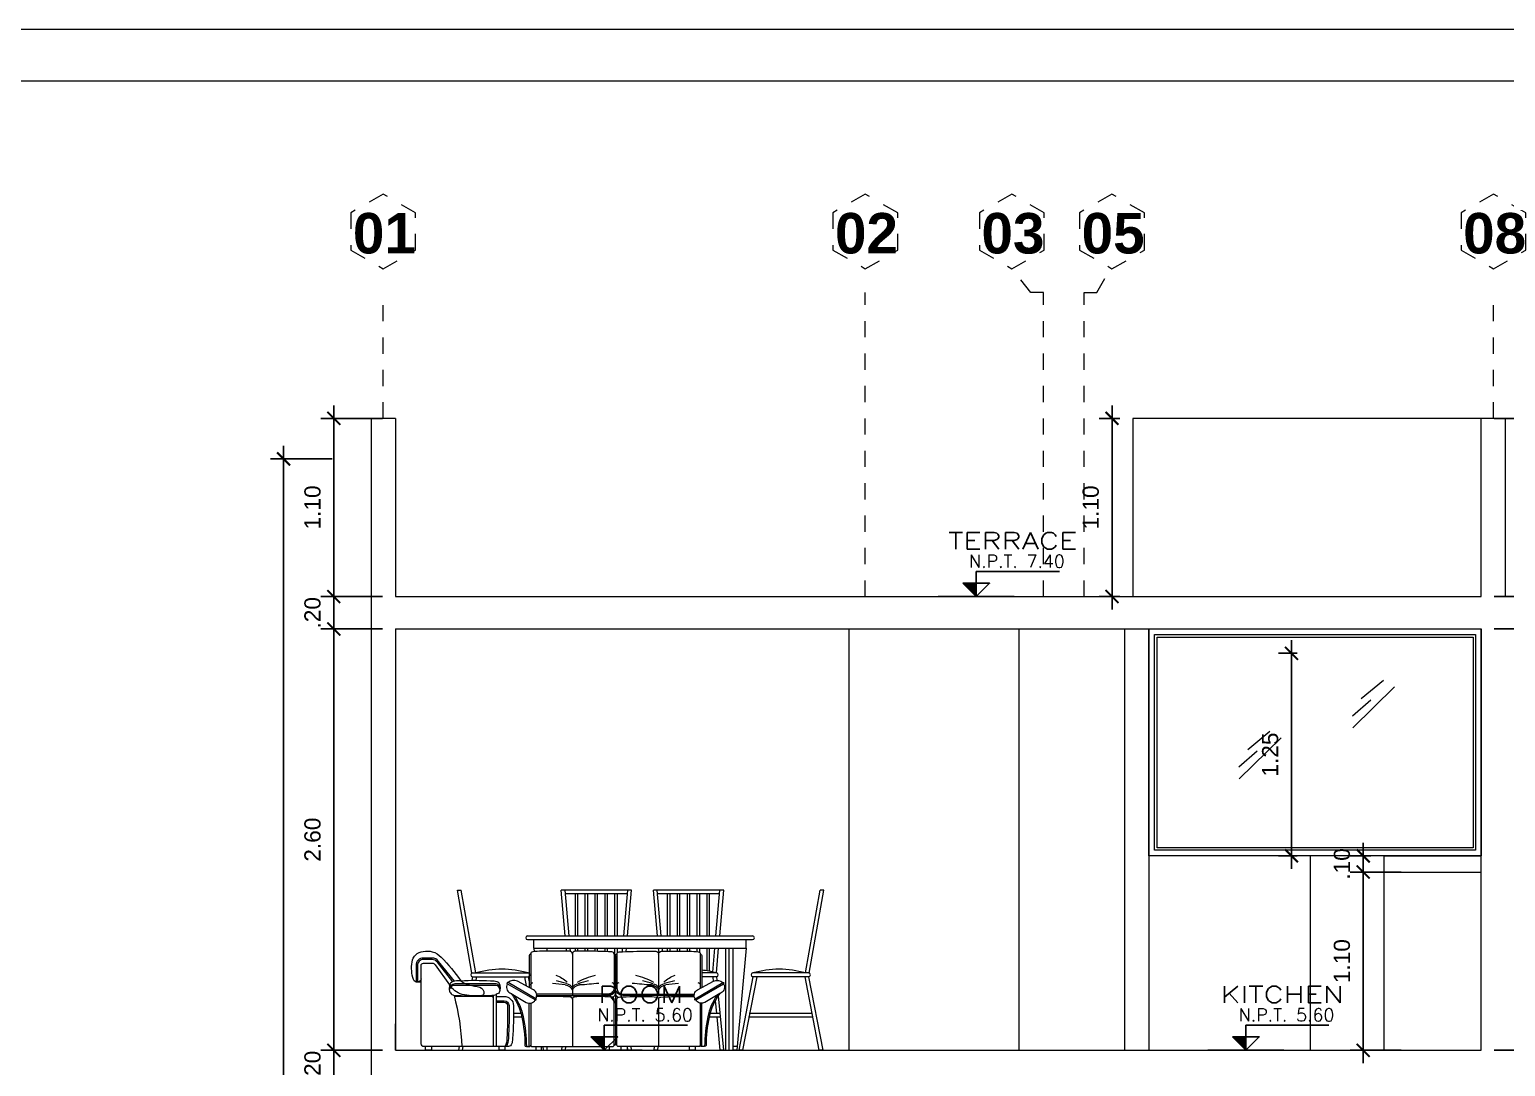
# Model space of a CAD drawing. Header units: millimetres. Extents: x -59 to 123, y 54 to 155.
# Drawn here: x 15.54 to 24.65, y 148.21 to 154.61 of the extents above; entities that cross this region are included whole.
import ezdxf
from ezdxf.enums import TextEntityAlignment as Align

# ---------------------------------------------------------------- set-up
doc = ezdxf.new("R2010")
doc.units = ezdxf.units.MM
doc.linetypes.add('ACAD_ISO02W100', pattern=[15, 12, -3])
doc.linetypes.add('CONTINUA', pattern=[0])
doc.layers.get('0').update_dxf_attribs({"lineweight": 9})
doc.layers.get('Defpoints').update_dxf_attribs({"lineweight": 0})
for name, color, linetype in [('A-COT', 8, 'Continuous'), ('A-TEX 010', 7, 'Continuous'), ('COSS', 9, 'Continuous')]:
    doc.layers.add(name, color=color, linetype=linetype)
for name, color, linetype, lineweight in [('COTAS', 8, 'Continuous', 5), ('DET-CORTE', 86, 'Continuous', 50), ('EJES', 6, 'ACAD_ISO02W100', 5), ('murobajo', 7, 'Continuous', 30), ('MUROS', 7, 'Continuous', 80), ('Murosbajos', 7, 'Continuous', 5)]:
    doc.layers.add(name, color=color, linetype=linetype, lineweight=lineweight)
doc.styles.add('1000-NOTAS', font='romans.shx', dxfattribs={"height": 2})
doc.styles.add('ROMANS', font='ROMANS.SHX', dxfattribs={"width": 1.35, "height": 0.29})
doc.styles.add('STILUS', font='arial.ttf')
doc.styles.add('style1', font='arial.ttf', dxfattribs={"height": 0.1})
doc.dimstyles.new('luis1', dxfattribs={"dimtxt": 0.1, "dimasz": 0.08, "dimexe": 0.08, "dimexo": 0.08, "dimgap": 0.08, "dimtad": 2, "dimzin": 4, "dimdsep": 46, "dimtxsty": 'style1', "dimblk": 'ARCHTICK', "dimcen": 2, "dimdle": 0.08, "dimclrd": 256, "dimclre": 256, "dimclrt": 256, "dimadec": 0, "dimazin": 1, "dimtfac": 1, "dimtix": 1, "dimtmove": 0, "dimatfit": 3, "dimfxl": 1, "dimtolj": 1, "dimarcsym": 0})

# ---------------------------------------------------------------- blocks, each defined once
blk = doc.blocks.new('1-2')
for p, q in [((195.9452, 36.9758), (195.9452, 36.7646)), ((196.2023, 36.9758), (196.2023, 36.7203)), ((196.4684, 36.9668), (196.4684, 36.4225)), ((196.4684, 36.9668), (196.4684, 36.4225)), ((196.4684, 36.9668), (196.4684, 36.4225)), ((196.4684, 36.9668), (196.4684, 36.4225)), ((196.7345, 36.9758), (196.7345, 36.7203)), ((196.9915, 36.9758), (196.9915, 36.7646)), ((195.9769, 36.7004), (195.8054, 36.7994)), ((196.9599, 36.7004), (197.1313, 36.7994)), ((197.6676, 36.8209), (197.6679, 36.8209)), ((197.6676, 36.8164), (197.6693, 36.8164)), ((197.6676, 36.8029), (197.6987, 36.8029)), ((195.9724, 36.6926), (195.8009, 36.7916)), ((196.9644, 36.6926), (197.1358, 36.7916)), ((197.2048, 36.7149), (197.2048, 36.4045)), ((197.2228, 36.7222), (197.2228, 36.4045)), ((195.9362, 36.4045), (195.9362, 36.6724)), ((196.2023, 36.6973), (196.2023, 36.4045)), ((196.7345, 36.6973), (196.7345, 36.4045)), ((197.0005, 36.4045), (197.0005, 36.6724)), ((195.9767, 36.4045), (196.0127, 36.4045)), ((196.3964, 36.4045), (196.4324, 36.4045)), ((196.5404, 36.4045), (196.5044, 36.4045)), ((196.9601, 36.4045), (196.9241, 36.4045)), ((197.1508, 36.4045), (197.1868, 36.4045)), ((197.6046, 36.4045), (197.6406, 36.4045))]:
    blk.add_line(p, q)
for points in [[(196.4684, 36.9668, 0.417369), (196.4594, 36.9758, 0.400863), (196.4467, 36.9895, 0.010732), (196.2711, 36.9938), (196.2203, 36.9938, 0.414214), (196.2023, 36.9758, 0.414214), (196.1843, 36.9938), (196.0141, 36.9938, 0.033475), (195.9579, 36.9895, 0.400863), (195.9452, 36.9758, 0.414214), (195.9362, 36.9668), (195.9362, 36.7694), (195.9362, 36.7694), (195.8631, 36.8079, 0.342561), (195.8054, 36.7994, 1), (195.8009, 36.7916, 0.414214), (195.8158, 36.7363), (195.8243, 36.7314, -0.116226), (195.8902, 36.587, -0.053672), (195.9093, 36.4135, 0.413505), (195.9183, 36.4045), (195.9362, 36.4045, 0.414214), (195.9452, 36.4135, 0.414214), (195.9542, 36.4045), (195.9767, 36.4045), (195.9767, 36.382), (196.0127, 36.382), (196.0127, 36.4045), (196.3964, 36.4045), (196.3964, 36.382), (196.4324, 36.382), (196.4324, 36.4045), (196.4504, 36.4045, 0.414214), (196.4594, 36.4135, 0.414214), (196.4684, 36.4225)], [(196.4684, 36.9668, -0.417369), (196.4774, 36.9758, -0.400863), (196.4901, 36.9895, -0.010732), (196.6656, 36.9938), (196.7165, 36.9938, -0.414214), (196.7345, 36.9758, -0.414214), (196.7525, 36.9938), (196.9227, 36.9938, -0.033475), (196.9789, 36.9895, -0.400863), (196.9915, 36.9758, -0.414214), (197.0005, 36.9668), (197.0005, 36.7694), (197.0005, 36.7694), (197.0737, 36.8079, -0.342561), (197.1313, 36.7994, -1), (197.1358, 36.7916, -0.414214), (197.121, 36.7363), (197.1125, 36.7314, 0.116226), (197.0466, 36.587, 0.053672), (197.0275, 36.4135, -0.413505), (197.0185, 36.4045), (197.0005, 36.4045, -0.414214), (196.9915, 36.4135, -0.414214), (196.9826, 36.4045), (196.9601, 36.4045), (196.9601, 36.382), (196.9241, 36.382), (196.9241, 36.4045), (196.5404, 36.4045), (196.5404, 36.382), (196.5044, 36.382), (196.5044, 36.4045), (196.4864, 36.4045, -0.414214), (196.4774, 36.4135, -0.414214), (196.4684, 36.4225)], [(196.4594, 36.9758), (196.4594, 36.7653, -0.414214), (196.4234, 36.7293), (195.9814, 36.7293)], [(196.4774, 36.9758), (196.4774, 36.7653, 0.414214), (196.5134, 36.7293), (196.9554, 36.7293)], [(197.4624, 36.8081), (197.5603, 36.9309, -0.238888), (197.6002, 36.9511), (197.6541, 36.9511, -0.414214), (197.6991, 36.9061), (197.6991, 36.8025)], [(197.4717, 36.8053), (197.5676, 36.9255, -0.238888), (197.6002, 36.9421), (197.6541, 36.9421, -0.414214), (197.6901, 36.9061), (197.6901, 36.8015)], [(197.6676, 36.8221), (197.6676, 36.9061, 0.414214), (197.6541, 36.9196), (197.5996, 36.9196, 0.252449), (197.5808, 36.9095), (197.4922, 36.7862)], [(197.4227, 36.8115, -0.0007), (197.4419, 36.8109, -0.082182), (197.4752, 36.8041, -0.198015), (197.4922, 36.7862, -0.070535), (197.4928, 36.7461, -0.128354), (197.4788, 36.7269, -0.165736), (197.4489, 36.7199, -0.017388), (197.2307, 36.7213, -0.068536), (197.2048, 36.7267, -0.068536)], [(197.4227, 36.8115, -0.135396), (197.3706, 36.7858, -0.029798), (197.3051, 36.7725, 0.3264), (197.2805, 36.7334, 0.406695), (197.2989, 36.7186, 0.064089), (197.4151, 36.7265, 0.192058), (197.4922, 36.7862, -0.221057)], [(195.8243, 36.7314), (195.9171, 36.6778, 0.414214), (195.9724, 36.6926, 1), (195.9769, 36.7004, 0.414214), (195.962, 36.7557), (195.9362, 36.7694)], [(195.8435, 36.7203, -0.101496), (195.899, 36.5888, -0.05638), (195.9182, 36.4045, 0.194096)], [(196.4594, 36.4135), (196.4594, 36.6969, 0.400863), (196.4467, 36.7106, 0.010732), (196.2711, 36.7149, 0.033475), (196.215, 36.7106, 0.400863), (196.2023, 36.6969, 0.400863), (196.1896, 36.7106, 0.010732), (196.0141, 36.7149, 0.039248), (195.9813, 36.7118)], [(195.9823, 36.7203), (196.4234, 36.7203, 0.414214), (196.4684, 36.7653, 0.414214)], [(196.9545, 36.7203), (196.5134, 36.7203, -0.414214), (196.4684, 36.7653, -0.414214)], [(196.4774, 36.4135), (196.4774, 36.6969, -0.400863), (196.4901, 36.7106, -0.010732), (196.6656, 36.7149, -0.033475), (196.7218, 36.7106, -0.400863), (196.7345, 36.6969, -0.400863), (196.7472, 36.7106, -0.010732), (196.9227, 36.7149, -0.039248), (196.9555, 36.7118)], [(197.1125, 36.7314), (197.0197, 36.6778, -0.414214), (196.9644, 36.6926, -1), (196.9599, 36.7004, -0.414214), (196.9747, 36.7557), (197.0005, 36.7694)], [(197.0933, 36.7203, 0.101496), (197.0378, 36.5888, 0.05638), (197.0185, 36.4045, -0.194096)], [(197.1814, 36.7574, -0.41896), (197.2048, 36.7914), (197.4602, 36.7914, -0.304208), (197.4939, 36.7601)], [(197.1814, 36.7574, -0.398696), (197.2048, 36.7824), (197.4557, 36.7824, -0.286659), (197.4939, 36.7601)], [(197.2228, 36.7059, -0.414214), (197.2318, 36.7149), (197.4628, 36.7149)], [(197.2048, 36.6879), (197.1558, 36.6879, 0.41161), (197.1251, 36.6577, 0.018385), (197.1295, 36.4553, 0.09203), (197.1406, 36.4045, 0.090485)], [(197.2048, 36.6789), (197.1557, 36.6789, 0.411951), (197.1341, 36.6575, 0.018398), (197.1384, 36.4557, 0.099469), (197.1504, 36.4045, 0.092248)]]:
    blk.add_lwpolyline(points, format="xyb")
blk.add_lwpolyline([(197.6676, 36.8221, 0.785236), (197.7153, 36.8183, 0.128719), (197.723, 36.9264, 0.363224), (197.6555, 36.9916, 0.103593), (197.5986, 36.9901, 0.123499), (197.5437, 36.9572, 0.034366), (197.4227, 36.8115, 0.028924), (197.2406, 36.8109, 0.057983), (197.209, 36.8092, 0.334258), (197.1827, 36.7847, 0.115134), (197.1814, 36.7574, 0.162373), (197.1911, 36.7328, 0.038968), (197.2048, 36.7267), (197.2048, 36.7149), (197.1558, 36.7149, 0.411124), (197.0981, 36.658, 0.022874), (197.1034, 36.4541, 0.082063), (197.1095, 36.42, 0.224217), (197.128, 36.4045), (197.1508, 36.4045), (197.1508, 36.382), (197.1868, 36.382), (197.1868, 36.4045), (197.6046, 36.4045), (197.6046, 36.382), (197.6406, 36.382), (197.6406, 36.4045), (197.6496, 36.4045, 0.414214), (197.6676, 36.4225)], format="xyb", close=True)
for points in [[(195.9452, 36.6732), (195.9452, 36.4135)], [(196.9915, 36.6732), (196.9915, 36.4135)]]:
    blk.add_lwpolyline(points)
for centre, radius, start, end in [((195.9605, 36.7848), 0.0153, 94.41625, 185.92253), ((196.2523, 37.8305), 1.0496, 260.54858, 264.85513), ((196.0322, 36.6541), 0.2032, 47.20174, 70.19455), ((196.4951, 38.0434), 1.2927, 252.39199, 255.26195), ((196.4385, 36.4344), 0.4212, 102.95682, 118.91273), ((195.9155, 38.0447), 1.2927, 284.48604, 287.356), ((196.1125, 39.1493), 2.3681, 273.25038, 276.11734), ((196.4441, 36.7848), 0.0153, 354.07747, 85.58375), ((196.4927, 36.7848), 0.0153, 94.41625, 185.92253), ((196.8242, 39.1493), 2.3681, 263.88266, 266.74962), ((196.4983, 36.4344), 0.4212, 61.08727, 77.04318), ((197.0213, 38.0447), 1.2927, 252.644, 255.51396), ((196.9046, 36.6541), 0.2032, 109.80545, 132.79826), ((196.4417, 38.0434), 1.2927, 284.73805, 287.60801), ((196.6845, 37.8305), 1.0496, 275.14487, 279.45142), ((196.9763, 36.7848), 0.0153, 354.07747, 85.58375), ((196.1544, 36.7336), 0.0518, 22.21119, 85.76576), ((196.1573, 36.7407), 0.0532, 32.29054, 80.35449), ((196.2475, 36.7405), 0.0532, 99.3935, 147.45745), ((196.2504, 36.7333), 0.0518, 93.98223, 157.5368), ((196.4029, 36.7613), 0.0728, 313.5064, 334.10328), ((196.5339, 36.7613), 0.0728, 205.89672, 226.4936), ((196.6864, 36.7333), 0.0518, 22.4632, 86.01777), ((196.6893, 36.7405), 0.0532, 32.54255, 80.6065), ((196.7795, 36.7407), 0.0532, 99.64551, 147.70946), ((196.7824, 36.7336), 0.0518, 94.23424, 157.78881), ((198.8947, 36.3417), 1.4797, 165.15093, 177.56728)]:
    blk.add_arc(centre, radius, start, end)
blk = doc.blocks.new('NIVEL-CORTE-()')
at = {"color": 1}
for p, q in [((0, 0), (0, 3.93)), ((0, 3.93), (13.03, 3.93)), ((-5.95, 0), (5.95, 0))]:
    blk.add_line(p, q, dxfattribs=at)
blk.add_lwpolyline([(-2.1, 2.1), (2.1, 2.1), (0, 0), (-2.1, 2.1)], dxfattribs=at)
blk.add_solid([(0, 0), (0, 2.1), (-2.1, 2.1)], dxfattribs=at)
at = {"color": 7, "style": '1000-NOTAS'}
blk.add_attdef('ADFADFAFA', text='', height=2, dxfattribs=at).set_placement((6.39, 3.94), align=Align.BOTTOM_CENTER)
blk = doc.blocks.new('_ArchTick')
at = {"color": 0, "linetype": 'ByBlock', "const_width": 0.15}
blk.add_lwpolyline([(-0.5, -0.5), (0.5, 0.5)], dxfattribs=at)
blk = doc.blocks.new('*D1152')
at = {"layer": 'Defpoints', "color": 0, "linetype": 'CONTINUA', "transparency": 16777216}
for p in [(17.4193, 148.309), (17.7994, 148.309), (17.7994, 148.109)]:
    blk.add_point(p, dxfattribs=at)
at = {"layer": 'EJES', "linetype": 'CONTINUA', "lineweight": -2, "transparency": 16777216}
for p, q in [((17.4193, 148.309), (17.4193, 148.389)), ((17.7194, 148.309), (17.3393, 148.309)), ((17.4193, 148.109), (17.4193, 148.309)), ((17.7194, 148.109), (17.3393, 148.109)), ((17.4193, 148.109), (17.4193, 148.029))]:
    blk.add_line(p, q, dxfattribs=at)
at = {"layer": 'EJES', "linetype": 'CONTINUA', "lineweight": -2, "transparency": 16777216, "xscale": 0.08, "yscale": 0.08, "zscale": 0.08}
for p, rotation in [((17.4193, 148.309), 270), ((17.4193, 148.109), 90)]:
    blk.add_blockref('_ArchTick', p, dxfattribs=dict(at, rotation=rotation))
at = {"layer": 'EJES', "linetype": 'CONTINUA', "lineweight": 5, "transparency": 16777216, "insert": (17.2883, 148.209), "char_height": 0.1, "attachment_point": 5, "rotation": 90, "style": 'style1'}
blk.add_mtext('\\A1;.20', dxfattribs=at)
blk = doc.blocks.new('*D1153')
at = {"layer": 'Defpoints', "color": 0, "linetype": 'CONTINUA', "transparency": 16777216}
for p in [(17.4193, 150.909), (17.7994, 150.909), (17.7994, 148.309)]:
    blk.add_point(p, dxfattribs=at)
at = {"layer": 'EJES', "linetype": 'CONTINUA', "lineweight": -2, "transparency": 16777216}
for p, q in [((17.4193, 148.229), (17.4193, 150.989)), ((17.7194, 150.909), (17.3393, 150.909)), ((17.7194, 148.309), (17.3393, 148.309))]:
    blk.add_line(p, q, dxfattribs=at)
at = {"layer": 'EJES', "linetype": 'CONTINUA', "lineweight": -2, "transparency": 16777216, "xscale": 0.08, "yscale": 0.08, "zscale": 0.08}
for p, rotation in [((17.4193, 150.909), 90), ((17.4193, 148.309), 270)]:
    blk.add_blockref('_ArchTick', p, dxfattribs=dict(at, rotation=rotation))
at = {"layer": 'EJES', "linetype": 'CONTINUA', "lineweight": 5, "transparency": 16777216, "insert": (17.2883, 149.609), "char_height": 0.1, "attachment_point": 5, "rotation": 90, "style": 'style1'}
blk.add_mtext('\\A1;2.60', dxfattribs=at)
blk = doc.blocks.new('*D1154')
at = {"layer": 'Defpoints', "color": 0, "linetype": 'CONTINUA', "transparency": 16777216}
for p in [(17.4193, 151.109), (17.7994, 151.109), (17.7994, 150.909)]:
    blk.add_point(p, dxfattribs=at)
at = {"layer": 'EJES', "linetype": 'CONTINUA', "lineweight": -2, "transparency": 16777216}
for p, q in [((17.4193, 151.109), (17.4193, 151.189)), ((17.7194, 151.109), (17.3393, 151.109)), ((17.4193, 150.909), (17.4193, 151.109)), ((17.7194, 150.909), (17.3393, 150.909)), ((17.4193, 150.909), (17.4193, 150.829))]:
    blk.add_line(p, q, dxfattribs=at)
at = {"layer": 'EJES', "linetype": 'CONTINUA', "lineweight": -2, "transparency": 16777216, "xscale": 0.08, "yscale": 0.08, "zscale": 0.08}
for p, rotation in [((17.4193, 151.109), 270), ((17.4193, 150.909), 90)]:
    blk.add_blockref('_ArchTick', p, dxfattribs=dict(at, rotation=rotation))
at = {"layer": 'EJES', "linetype": 'CONTINUA', "lineweight": 5, "transparency": 16777216, "insert": (17.2883, 151.009), "char_height": 0.1, "attachment_point": 5, "rotation": 90, "style": 'style1'}
blk.add_mtext('\\A1;.20', dxfattribs=at)
blk = doc.blocks.new('*D1155')
at = {"layer": 'Defpoints', "color": 0, "linetype": 'CONTINUA', "transparency": 16777216}
for p in [(17.4193, 152.209), (17.7994, 152.209), (17.7994, 151.109)]:
    blk.add_point(p, dxfattribs=at)
at = {"layer": 'EJES', "linetype": 'CONTINUA', "lineweight": -2, "transparency": 16777216}
for p, q in [((17.4193, 151.029), (17.4193, 152.289)), ((17.7194, 152.209), (17.3393, 152.209)), ((17.7194, 151.109), (17.3393, 151.109))]:
    blk.add_line(p, q, dxfattribs=at)
at = {"layer": 'EJES', "linetype": 'CONTINUA', "lineweight": -2, "transparency": 16777216, "xscale": 0.08, "yscale": 0.08, "zscale": 0.08}
for p, rotation in [((17.4193, 152.209), 90), ((17.4193, 151.109), 270)]:
    blk.add_blockref('_ArchTick', p, dxfattribs=dict(at, rotation=rotation))
at = {"layer": 'EJES', "linetype": 'CONTINUA', "lineweight": 5, "transparency": 16777216, "insert": (17.2883, 151.659), "char_height": 0.1, "attachment_point": 5, "rotation": 90, "style": 'style1'}
blk.add_mtext('\\A1;1.10', dxfattribs=at)
blk = doc.blocks.new('*D1140')
at = {"layer": 'Defpoints', "color": 0, "linetype": 'CONTINUA', "transparency": 16777216}
for p in [(17.4893, 151.959), (17.1093, 142.459), (17.3393, 142.459)]:
    blk.add_point(p, dxfattribs=at)
at = {"layer": 'EJES', "linetype": 'CONTINUA', "lineweight": -2, "transparency": 16777216}
for p, q in [((17.1093, 152.039), (17.1093, 142.379)), ((17.4093, 151.959), (17.0293, 151.959)), ((17.2593, 142.459), (17.0293, 142.459))]:
    blk.add_line(p, q, dxfattribs=at)
at = {"layer": 'EJES', "linetype": 'CONTINUA', "lineweight": -2, "transparency": 16777216, "xscale": 0.08, "yscale": 0.08, "zscale": 0.08}
for p, rotation in [((17.1093, 151.959), 90), ((17.1093, 142.459), 270)]:
    blk.add_blockref('_ArchTick', p, dxfattribs=dict(at, rotation=rotation))
at = {"layer": 'EJES', "linetype": 'CONTINUA', "lineweight": 5, "transparency": 16777216, "insert": (16.9782, 147.209), "char_height": 0.1, "attachment_point": 5, "rotation": 90, "style": 'style1'}
blk.add_mtext('\\A1;9.50', dxfattribs=at)
blk = doc.blocks.new('*D1160')
at = {"layer": 'Defpoints', "color": 0, "linetype": 'CONTINUA', "transparency": 16777216}
for p in [(24.4994, 148.309), (24.8735, 148.309), (24.4994, 148.109)]:
    blk.add_point(p, dxfattribs=at)
at = {"layer": 'EJES', "linetype": 'CONTINUA', "lineweight": -2, "transparency": 16777216}
for p, q in [((24.8735, 148.309), (24.8735, 148.389)), ((24.5794, 148.309), (24.9535, 148.309)), ((24.8735, 148.109), (24.8735, 148.309)), ((24.5794, 148.109), (24.9535, 148.109)), ((24.8735, 148.109), (24.8735, 148.029))]:
    blk.add_line(p, q, dxfattribs=at)
at = {"layer": 'EJES', "linetype": 'CONTINUA', "lineweight": -2, "transparency": 16777216, "xscale": 0.08, "yscale": 0.08, "zscale": 0.08}
for p, rotation in [((24.8735, 148.309), 270), ((24.8735, 148.109), 90)]:
    blk.add_blockref('_ArchTick', p, dxfattribs=dict(at, rotation=rotation))
at = {"layer": 'EJES', "linetype": 'CONTINUA', "lineweight": 5, "transparency": 16777216, "insert": (25.0046, 148.209), "char_height": 0.1, "attachment_point": 5, "rotation": 90, "style": 'style1'}
blk.add_mtext('\\A1;.20', dxfattribs=at)
blk = doc.blocks.new('*D1161')
at = {"layer": 'Defpoints', "color": 0, "linetype": 'CONTINUA', "transparency": 16777216}
for p in [(24.4994, 150.909), (24.8735, 150.909), (24.4994, 148.309)]:
    blk.add_point(p, dxfattribs=at)
at = {"layer": 'EJES', "linetype": 'CONTINUA', "lineweight": -2, "transparency": 16777216}
for p, q in [((24.8735, 148.229), (24.8735, 150.989)), ((24.5794, 150.909), (24.9535, 150.909)), ((24.5794, 148.309), (24.9535, 148.309))]:
    blk.add_line(p, q, dxfattribs=at)
at = {"layer": 'EJES', "linetype": 'CONTINUA', "lineweight": -2, "transparency": 16777216, "xscale": 0.08, "yscale": 0.08, "zscale": 0.08}
for p, rotation in [((24.8735, 150.909), 90), ((24.8735, 148.309), 270)]:
    blk.add_blockref('_ArchTick', p, dxfattribs=dict(at, rotation=rotation))
at = {"layer": 'EJES', "linetype": 'CONTINUA', "lineweight": 5, "transparency": 16777216, "insert": (25.0046, 149.609), "char_height": 0.1, "attachment_point": 5, "rotation": 90, "style": 'style1'}
blk.add_mtext('\\A1;2.60', dxfattribs=at)
blk = doc.blocks.new('*D1162')
at = {"layer": 'Defpoints', "color": 0, "linetype": 'CONTINUA', "transparency": 16777216}
for p in [(24.4994, 151.109), (24.8735, 151.109), (24.4994, 150.909)]:
    blk.add_point(p, dxfattribs=at)
at = {"layer": 'EJES', "linetype": 'CONTINUA', "lineweight": -2, "transparency": 16777216}
for p, q in [((24.8735, 151.109), (24.8735, 151.189)), ((24.5794, 151.109), (24.9535, 151.109)), ((24.8735, 150.909), (24.8735, 151.109)), ((24.5794, 150.909), (24.9535, 150.909)), ((24.8735, 150.909), (24.8735, 150.829))]:
    blk.add_line(p, q, dxfattribs=at)
at = {"layer": 'EJES', "linetype": 'CONTINUA', "lineweight": -2, "transparency": 16777216, "xscale": 0.08, "yscale": 0.08, "zscale": 0.08}
for p, rotation in [((24.8735, 151.109), 270), ((24.8735, 150.909), 90)]:
    blk.add_blockref('_ArchTick', p, dxfattribs=dict(at, rotation=rotation))
at = {"layer": 'EJES', "linetype": 'CONTINUA', "lineweight": 5, "transparency": 16777216, "insert": (25.0046, 151.009), "char_height": 0.1, "attachment_point": 5, "rotation": 90, "style": 'style1'}
blk.add_mtext('\\A1;.20', dxfattribs=at)
blk = doc.blocks.new('*D1163')
at = {"layer": 'Defpoints', "color": 0, "linetype": 'CONTINUA', "transparency": 16777216}
for p in [(24.4994, 152.209), (24.8735, 152.209), (24.4994, 151.109)]:
    blk.add_point(p, dxfattribs=at)
at = {"layer": 'EJES', "linetype": 'CONTINUA', "lineweight": -2, "transparency": 16777216}
for p, q in [((24.8735, 151.029), (24.8735, 152.289)), ((24.5794, 152.209), (24.9535, 152.209)), ((24.5794, 151.109), (24.9535, 151.109))]:
    blk.add_line(p, q, dxfattribs=at)
at = {"layer": 'EJES', "linetype": 'CONTINUA', "lineweight": -2, "transparency": 16777216, "xscale": 0.08, "yscale": 0.08, "zscale": 0.08}
for p, rotation in [((24.8735, 152.209), 90), ((24.8735, 151.109), 270)]:
    blk.add_blockref('_ArchTick', p, dxfattribs=dict(at, rotation=rotation))
at = {"layer": 'EJES', "linetype": 'CONTINUA', "lineweight": 5, "transparency": 16777216, "insert": (25.0046, 151.659), "char_height": 0.1, "attachment_point": 5, "rotation": 90, "style": 'style1'}
blk.add_mtext('\\A1;1.10', dxfattribs=at)
blk = doc.blocks.new('*D1145')
at = {"layer": 'Defpoints', "color": 0, "linetype": 'CONTINUA', "transparency": 16777216}
for p in [(23.7714, 149.409), (24.0855, 149.409), (24.0855, 148.309)]:
    blk.add_point(p, dxfattribs=at)
at = {"layer": 'EJES', "linetype": 'CONTINUA', "lineweight": -2, "transparency": 16777216}
for p, q in [((23.7714, 148.229), (23.7714, 149.489)), ((24.0055, 149.409), (23.6914, 149.409)), ((24.0055, 148.309), (23.6914, 148.309))]:
    blk.add_line(p, q, dxfattribs=at)
at = {"layer": 'EJES', "linetype": 'CONTINUA', "lineweight": -2, "transparency": 16777216, "xscale": 0.08, "yscale": 0.08, "zscale": 0.08}
for p, rotation in [((23.7714, 149.409), 90), ((23.7714, 148.309), 270)]:
    blk.add_blockref('_ArchTick', p, dxfattribs=dict(at, rotation=rotation))
at = {"layer": 'EJES', "linetype": 'CONTINUA', "lineweight": 5, "transparency": 16777216, "insert": (23.6404, 148.859), "char_height": 0.1, "attachment_point": 5, "rotation": 90, "style": 'style1'}
blk.add_mtext('\\A1;1.10', dxfattribs=at)
blk = doc.blocks.new('*D1146')
at = {"layer": 'Defpoints', "color": 0, "linetype": 'CONTINUA', "transparency": 16777216}
for p in [(23.7714, 149.509), (23.8994, 149.509), (24.0855, 149.409)]:
    blk.add_point(p, dxfattribs=at)
at = {"layer": 'EJES', "linetype": 'CONTINUA', "lineweight": -2, "transparency": 16777216}
for p, q in [((23.7714, 149.509), (23.7714, 149.589)), ((23.8194, 149.509), (23.6914, 149.509)), ((23.7714, 149.409), (23.7714, 149.509)), ((24.0055, 149.409), (23.6914, 149.409)), ((23.7714, 149.409), (23.7714, 149.329))]:
    blk.add_line(p, q, dxfattribs=at)
at = {"layer": 'EJES', "linetype": 'CONTINUA', "lineweight": -2, "transparency": 16777216, "xscale": 0.08, "yscale": 0.08, "zscale": 0.08}
for p, rotation in [((23.7714, 149.509), 270), ((23.7714, 149.409), 90)]:
    blk.add_blockref('_ArchTick', p, dxfattribs=dict(at, rotation=rotation))
at = {"layer": 'EJES', "linetype": 'CONTINUA', "lineweight": 5, "transparency": 16777216, "insert": (23.6404, 149.459), "char_height": 0.1, "attachment_point": 5, "rotation": 90, "style": 'style1'}
blk.add_mtext('\\A1;.10', dxfattribs=at)
blk = doc.blocks.new('*D1147')
at = {"layer": 'Defpoints', "color": 0, "linetype": 'CONTINUA', "transparency": 16777216}
for p in [(23.3288, 150.759), (23.4444, 150.759), (23.4444, 149.509)]:
    blk.add_point(p, dxfattribs=at)
at = {"layer": 'EJES', "linetype": 'CONTINUA', "lineweight": -2, "transparency": 16777216}
for p, q in [((23.3288, 149.429), (23.3288, 150.839)), ((23.3644, 150.759), (23.2488, 150.759)), ((23.3644, 149.509), (23.2488, 149.509))]:
    blk.add_line(p, q, dxfattribs=at)
at = {"layer": 'EJES', "linetype": 'CONTINUA', "lineweight": -2, "transparency": 16777216, "xscale": 0.08, "yscale": 0.08, "zscale": 0.08}
for p, rotation in [((23.3288, 150.759), 90), ((23.3288, 149.509), 270)]:
    blk.add_blockref('_ArchTick', p, dxfattribs=dict(at, rotation=rotation))
at = {"layer": 'EJES', "linetype": 'CONTINUA', "lineweight": 5, "transparency": 16777216, "insert": (23.1978, 150.134), "char_height": 0.1, "attachment_point": 5, "rotation": 90, "style": 'style1'}
blk.add_mtext('\\A1;1.25', dxfattribs=at)
blk = doc.blocks.new('*D1167')
at = {"layer": 'Defpoints', "color": 0, "linetype": 'CONTINUA', "transparency": 16777216}
for p in [(22.3494, 152.209), (22.2215, 151.109), (22.3494, 151.109)]:
    blk.add_point(p, dxfattribs=at)
at = {"layer": 'EJES', "linetype": 'CONTINUA', "lineweight": -2, "transparency": 16777216}
for p, q in [((22.2215, 152.289), (22.2215, 151.029)), ((22.2694, 152.209), (22.1415, 152.209)), ((22.2694, 151.109), (22.1415, 151.109))]:
    blk.add_line(p, q, dxfattribs=at)
at = {"layer": 'EJES', "linetype": 'CONTINUA', "lineweight": -2, "transparency": 16777216, "xscale": 0.08, "yscale": 0.08, "zscale": 0.08}
for p, rotation in [((22.2215, 152.209), 90), ((22.2215, 151.109), 270)]:
    blk.add_blockref('_ArchTick', p, dxfattribs=dict(at, rotation=rotation))
at = {"layer": 'EJES', "linetype": 'CONTINUA', "lineweight": 5, "transparency": 16777216, "insert": (22.0904, 151.659), "char_height": 0.1, "attachment_point": 5, "rotation": 90, "style": 'style1'}
blk.add_mtext('\\A1;1.10', dxfattribs=at)

msp = doc.modelspace()

# ---------------------------------------------------------------- linework, layer by layer
at = {"layer": 'A-COT', "color": 7, "lineweight": 5}
for p, q in [((20.5994, 148.309), (20.5994, 150.909)), ((21.6494, 148.309), (21.6494, 150.909)), ((22.2994, 150.909), (22.2994, 148.309)), ((22.4494, 150.909), (22.4494, 148.309)), ((23.7078, 150.2995), (23.9652, 150.5523)), ((23.7597, 150.481), (23.896, 150.5934)), ((23.7056, 150.373), (23.8181, 150.4724)), ((23.0587, 150.1656), (23.195, 150.278)), ((23.0068, 149.9841), (23.2642, 150.2369)), ((23.0046, 150.0576), (23.1171, 150.157)), ((23.4444, 149.509), (23.4444, 148.309))]:
    msp.add_line(p, q, dxfattribs=at)
for points in [[(24.4994, 149.509), (22.4494, 149.509), (22.4494, 150.909), (24.4994, 150.909)], [(24.4644, 149.544), (22.4844, 149.544), (22.4844, 150.874), (24.4644, 150.874)], [(24.4494, 149.559), (22.4994, 149.559), (22.4994, 150.859), (24.4494, 150.859)]]:
    msp.add_lwpolyline(points, close=True, dxfattribs=at)
msp.add_lwpolyline([(23.8994, 149.509), (23.8994, 148.309)], dxfattribs=at)
at = {"layer": 'COSS', "color": 7, "lineweight": 5}
for p, q in [((19.2298, 148.3315), (19.2318, 148.309)), ((19.2548, 148.309), (19.2318, 148.309)), ((19.2526, 148.3315), (19.2548, 148.309)), ((19.3961, 148.3315), (19.394, 148.309)), ((19.4169, 148.309), (19.394, 148.309))]:
    msp.add_line(p, q, dxfattribs=at)
at = {"layer": 'COTAS', "color": 7, "lineweight": 5}
for p, q in [((18.1819, 149.2972), (18.2051, 149.2972)), ((18.2721, 148.7853), (18.1819, 149.2972)), ((18.2953, 148.786), (18.2051, 149.2972)), ((18.8481, 149.0149), (18.8234, 149.2972)), ((19.2561, 149.2972), (18.8234, 149.2972)), ((18.871, 149.0149), (18.8463, 149.2972)), ((19.2311, 149.2743), (18.8484, 149.2743)), ((18.9101, 149.0149), (18.9101, 149.2743)), ((18.9253, 149.0149), (18.9253, 149.2743)), ((18.9711, 149.0149), (18.9711, 149.2743)), ((18.9863, 149.0149), (18.9863, 149.2743)), ((19.0321, 149.0149), (19.0321, 149.2743)), ((19.0474, 149.0149), (19.0474, 149.2743)), ((19.0931, 149.0149), (19.0931, 149.2743)), ((19.1084, 149.0149), (19.1084, 149.2743)), ((19.1542, 149.0149), (19.1542, 149.2743)), ((19.1694, 149.0149), (19.1694, 149.2743)), ((19.2084, 149.0149), (19.2331, 149.2972)), ((19.2314, 149.0149), (19.2561, 149.2972)), ((19.8254, 149.2972), (19.3926, 149.2972)), ((19.4173, 149.0149), (19.3926, 149.2972)), ((19.4403, 149.0149), (19.4156, 149.2972)), ((19.8004, 149.2743), (19.4176, 149.2743)), ((19.4793, 149.0149), (19.4793, 149.2743)), ((19.4946, 149.0149), (19.4946, 149.2743)), ((19.5403, 149.0149), (19.5403, 149.2743)), ((19.5556, 149.0149), (19.5556, 149.2743)), ((19.6014, 149.0149), (19.6014, 149.2743)), ((19.6166, 149.0149), (19.6166, 149.2743)), ((19.6624, 149.0149), (19.6624, 149.2743)), ((19.6777, 149.0149), (19.6777, 149.2743)), ((19.7234, 149.0149), (19.7234, 149.2743)), ((19.7387, 149.0149), (19.7387, 149.2743)), ((19.7777, 149.0149), (19.8024, 149.2972)), ((19.8007, 149.0149), (19.8254, 149.2972)), ((20.3299, 148.786), (20.42, 149.2972)), ((20.353, 148.7853), (20.4432, 149.2972)), ((20.4432, 149.2972), (20.42, 149.2972)), ((18.6152, 149.0149), (20.0031, 149.0149)), ((18.871, 149.0149), (18.9101, 149.0149)), ((18.9253, 149.0149), (18.9711, 149.0149)), ((18.9863, 149.0149), (19.0321, 149.0149)), ((19.0474, 149.0149), (19.0931, 149.0149)), ((19.1084, 149.0149), (19.1542, 149.0149)), ((19.1694, 149.0149), (19.2084, 149.0149)), ((18.6152, 148.992), (20.0031, 148.992)), ((18.6534, 148.9386), (18.6534, 148.992)), ((18.6534, 148.9386), (19.9649, 148.9386)), ((18.6534, 148.9386), (18.6553, 148.9176)), ((18.735, 148.9208), (18.735, 148.9386)), ((18.8563, 148.9208), (18.8547, 148.9386)), ((18.8794, 148.9198), (18.8777, 148.9386)), ((18.8777, 148.9386), (18.9101, 148.9386)), ((18.9101, 148.9208), (18.9101, 148.9386)), ((18.9253, 148.9208), (18.9253, 148.9386)), ((18.9253, 148.9386), (18.9711, 148.9386)), ((18.9711, 148.9207), (18.9711, 148.9386)), ((18.9863, 148.9206), (18.9863, 148.9386)), ((18.9863, 148.9386), (19.0321, 148.9386)), ((19.0321, 148.9199), (19.0321, 148.9386)), ((19.0474, 148.9196), (19.0474, 148.9386)), ((19.0474, 148.9386), (19.0931, 148.9386)), ((19.0931, 148.9182), (19.0931, 148.9386)), ((19.1084, 148.9176), (19.1084, 148.9386)), ((19.1084, 148.9386), (19.1542, 148.9386)), ((19.1542, 148.9009), (19.1542, 148.9386)), ((19.1694, 148.9112), (19.1694, 148.9386)), ((19.1694, 148.9386), (19.2018, 148.9386)), ((19.1999, 148.9173), (19.2018, 148.9386)), ((19.223, 148.9182), (19.2247, 148.9386)), ((19.4263, 148.9121), (19.424, 148.9386)), ((19.4485, 148.9208), (19.447, 148.9386)), ((19.4793, 148.9208), (19.4793, 148.9386)), ((19.4946, 148.9208), (19.4946, 148.9386)), ((19.5403, 148.9208), (19.5403, 148.9386)), ((19.5556, 148.9208), (19.5556, 148.9386)), ((19.6014, 148.9208), (19.6014, 148.9386)), ((19.6166, 148.9207), (19.6166, 148.9386)), ((19.6624, 148.9172), (19.6624, 148.9386)), ((19.6777, 148.9116), (19.6777, 148.9386)), ((19.7234, 148.7989), (19.7234, 148.9386)), ((19.7387, 148.796), (19.7387, 148.9386)), ((19.7582, 148.7917), (19.771, 148.9386)), ((19.7807, 148.786), (19.794, 148.9386)), ((19.837, 148.9386), (19.837, 148.309)), ((19.857, 148.9386), (19.857, 148.309)), ((19.8833, 148.309), (19.8833, 148.9386)), ((19.9649, 148.9386), (19.9062, 148.309)), ((19.9649, 148.9386), (19.9649, 148.992)), ((18.276, 148.7631), (18.2717, 148.7407)), ((18.276, 148.786), (18.6193, 148.786)), ((18.276, 148.7631), (18.6193, 148.7631)), ((18.2993, 148.7631), (18.295, 148.7408)), ((18.5961, 148.7631), (18.6071, 148.706)), ((18.6193, 148.7631), (18.6255, 148.7314)), ((19.7807, 148.786), (19.6898, 148.786)), ((19.7807, 148.7631), (19.6898, 148.7631)), ((19.7577, 148.7631), (19.7607, 148.7338)), ((19.7807, 148.7631), (19.7828, 148.7409)), ((20.0058, 148.7631), (19.9183, 148.309)), ((20.029, 148.7631), (19.9416, 148.309)), ((20.3491, 148.786), (20.0058, 148.786)), ((20.3491, 148.7631), (20.0058, 148.7631)), ((20.3258, 148.7631), (20.4133, 148.309)), ((20.3491, 148.7631), (20.4365, 148.309)), ((19.7919, 148.6451), (19.824, 148.309)), ((19.773, 148.615), (19.781, 148.5379)), ((18.5282, 148.515), (18.5792, 148.515)), ((18.5284, 148.5379), (18.5738, 148.5379)), ((19.7269, 148.515), (19.806, 148.515)), ((19.7322, 148.5379), (19.804, 148.5379)), ((19.783, 148.515), (19.8011, 148.309)), ((19.9779, 148.515), (20.3769, 148.515)), ((19.9819, 148.5379), (20.3729, 148.5379)), ((18.1929, 148.3315), (18.1886, 148.309)), ((18.1886, 148.309), (18.2118, 148.309)), ((18.2162, 148.3315), (18.2118, 148.309)), ((18.6835, 148.309), (18.7068, 148.309)), ((18.71, 148.3315), (18.7121, 148.309)), ((18.7121, 148.3319), (18.735, 148.3319)), ((18.7121, 148.309), (18.735, 148.309)), ((18.735, 148.309), (18.735, 148.3315)), ((18.8269, 148.3315), (18.8247, 148.309)), ((18.8477, 148.309), (18.8247, 148.309)), ((18.8497, 148.3315), (18.8477, 148.309)), ((19.4189, 148.3315), (19.4169, 148.309)), ((19.824, 148.309), (19.8011, 148.309)), ((19.9062, 148.3319), (19.8833, 148.3319)), ((19.9062, 148.309), (19.8833, 148.309)), ((19.9416, 148.309), (19.9183, 148.309)), ((20.4365, 148.309), (20.4133, 148.309))]:
    msp.add_line(p, q, dxfattribs=at)
for centre, radius, start, end in [((18.6152, 149.0035), 0.0114, 90, 270), ((20.0031, 149.0035), 0.0114, 270, 90), ((18.276, 148.7746), 0.0114, 90, 270), ((18.4573, 148.2258), 0.5832, 73.86731, 106.13269), ((18.6193, 148.7746), 0.0114, 270, 90), ((19.609, 148.1538), 0.6551, 74.81071, 82.91771), ((19.7807, 148.7746), 0.0114, 270, 90), ((20.0058, 148.7746), 0.0114, 90, 270), ((20.1678, 148.2258), 0.5832, 73.86731, 106.13269), ((20.3491, 148.7746), 0.0114, 270, 90)]:
    msp.add_arc(centre, radius, start, end, dxfattribs=at)
at = {"layer": 'Defpoints', "lineweight": 5, "ltscale": 0.5}
msp.add_lwpolyline([(-14.6883, 124.826), (29.5617, 124.826), (29.5617, 154.6086), (-14.6883, 154.6086)], close=True, dxfattribs=at)
at = {"layer": 'DET-CORTE', "lineweight": 5, "ltscale": 0.5}
msp.add_lwpolyline([(-14.3704, 125.144), (29.2437, 125.144), (29.2437, 154.2907), (-14.3704, 154.2907)], close=True, dxfattribs=at)
at = {"layer": 'EJES', "color": 7, "lineweight": 5, "ltscale": 0.003}
for p, q in [((17.7244, 152.2079), (17.7244, 152.9864)), ((20.6992, 151.109), (20.6992, 152.9864)), ((21.7994, 151.109), (21.7994, 152.9864)), ((22.0494, 151.109), (22.0494, 152.9864)), ((24.5752, 152.2079), (24.5752, 152.9864))]:
    msp.add_line(p, q, dxfattribs=at)
for points in [[(17.924, 153.4776), (17.7244, 153.5929), (17.5247, 153.4776), (17.5247, 153.2471), (17.7244, 153.1319), (17.924, 153.2471)], [(20.8988, 153.4776), (20.6992, 153.5929), (20.4996, 153.4776), (20.4996, 153.2471), (20.6992, 153.1319), (20.8988, 153.2471)], [(21.8026, 153.4776), (21.603, 153.5929), (21.4034, 153.4776), (21.4034, 153.2471), (21.603, 153.1319), (21.8026, 153.2471)], [(22.421, 153.4776), (22.2213, 153.5929), (22.0217, 153.4776), (22.0217, 153.2471), (22.2213, 153.1319), (22.421, 153.2471)], [(24.7748, 153.4776), (24.5752, 153.5929), (24.3756, 153.4776), (24.3756, 153.2471), (24.5752, 153.1319), (24.7748, 153.2471)]]:
    msp.add_lwpolyline(points, close=True, dxfattribs=at)
for points in [[(21.7994, 152.9864), (21.7215, 152.9864), (21.603, 153.1319)], [(22.0494, 152.9864), (22.1272, 152.9864), (22.2137, 153.1362)]]:
    msp.add_lwpolyline(points, dxfattribs=at)
at = {"layer": 'murobajo', "color": 7, "lineweight": 5}
for points in [[(23.8994, 149.509), (24.4994, 149.509)], [(23.8994, 149.409), (24.4994, 149.409)]]:
    msp.add_lwpolyline(points, dxfattribs=at)
msp.add_lwpolyline([(23.8994, 149.409), (24.4994, 149.409), (24.4994, 149.509), (23.8994, 149.509)], close=True, dxfattribs=at)
at = {"layer": 'MUROS', "color": 7, "lineweight": 5}
for p, q in [((17.6494, 152.209), (17.6494, 151.109)), ((17.7994, 152.209), (17.6494, 152.209)), ((17.7994, 152.209), (17.7994, 151.109)), ((24.4994, 151.109), (24.4994, 152.209)), ((24.6494, 152.209), (24.4994, 152.209)), ((24.6494, 151.109), (24.6494, 152.209)), ((17.6494, 151.109), (17.6494, 148.159)), ((17.7994, 150.909), (17.7994, 148.309)), ((24.4994, 148.309), (24.4994, 150.909)), ((17.7994, 148.309), (17.7994, 148.4715)), ((17.6494, 148.309), (17.6494, 145.359))]:
    msp.add_line(p, q, dxfattribs=at)
for points in [[(17.7994, 151.109), (24.4994, 151.109)], [(17.7994, 150.909), (24.4994, 150.909)], [(17.7994, 148.309), (24.4994, 148.309)], [(17.7994, 148.309), (24.4994, 148.309)], [(17.7994, 148.309), (22.2994, 148.309)], [(21.126, 148.309), (24.4994, 148.309)]]:
    msp.add_lwpolyline(points, dxfattribs=at)
at = {"layer": 'Murosbajos', "color": 7, "lineweight": 5}
msp.add_line((22.3494, 152.209), (22.3494, 151.109), dxfattribs=at)
msp.add_lwpolyline([(24.4994, 152.209), (22.3494, 152.209)], dxfattribs=at)

# ---------------------------------------------------------------- block references
at = {"color": 7, "lineweight": 5, "xscale": -1}
msp.add_blockref('1-2', (215.626, 111.927), dxfattribs=at)
at = {"layer": 'A-TEX 010', "color": 7, "lineweight": 5, "xscale": 0.03937007874014853, "yscale": 0.03937007874014853, "zscale": 0.03937007874014853}
for p, values in [((21.3835, 151.109), {'ADFADFAFA': 'N.P.T. 7.40'}), ((19.0886, 148.309), {'ADFADFAFA': 'N.P.T. 5.60'}), ((23.0469, 148.309), {'ADFADFAFA': 'N.P.T. 5.60'})]:
    msp.add_blockref('NIVEL-CORTE-()', p, dxfattribs=at).add_auto_attribs(values)

# ---------------------------------------------------------------- texts
at = {"layer": 'A-TEX 010', "color": 7, "lineweight": 5, "char_height": 0.102, "attachment_point": 2, "style": 'ROMANS'}
for s, insert in [('TERRACE', (21.6088, 151.5043)), ('ROOM', (19.3139, 148.7043)), ('KITCHEN', (23.2722, 148.7043))]:
    msp.add_mtext(s, dxfattribs=dict(at, insert=insert))
at = {"layer": 'EJES', "color": 7, "lineweight": 5, "char_height": 0.25, "width": 0.015384, "attachment_point": 2, "style": 'STILUS'}
for s, insert in [('{\\fArial|b1|i0|c0|p34;01}', (17.7314, 153.4764)), ('{\\fArial|b1|i0|c0|p34;02}', (20.7063, 153.4764)), ('{\\fArial|b1|i0|c0|p34;03}', (21.6101, 153.4764)), ('{\\fArial|b1|i0|c0|p34;05}', (22.2284, 153.4764)), ('{\\fArial|b1|i0|c0|p34;08}', (24.5823, 153.4764))]:
    msp.add_mtext(s, dxfattribs=dict(at, insert=insert))

# ---------------------------------------------------------------- dimensions: what is measured, and where the dimension line sits
at = {"layer": 'EJES', "color": 7, "linetype": 'CONTINUA', "lineweight": 5}
for base, p1, p2, picture, middle in [((17.4193, 152.209), (17.7994, 151.109), (17.7994, 152.209), '*D1155', (17.2883, 151.659)), ((24.8735, 152.209), (24.4994, 151.109), (24.4994, 152.209), '*D1163', (25.0046, 151.659)), ((17.1093, 142.459), (17.4893, 151.959), (17.3393, 142.459), '*D1140', (16.9782, 147.209)), ((17.4193, 151.109), (17.7994, 150.909), (17.7994, 151.109), '*D1154', (17.2883, 151.009)), ((24.8735, 151.109), (24.4994, 150.909), (24.4994, 151.109), '*D1162', (25.0046, 151.009)), ((17.4193, 150.909), (17.7994, 148.309), (17.7994, 150.909), '*D1153', (17.2883, 149.609)), ((24.8735, 150.909), (24.4994, 148.309), (24.4994, 150.909), '*D1161', (25.0046, 149.609)), ((23.7714, 149.509), (24.0855, 149.409), (23.8994, 149.509), '*D1146', (23.6404, 149.459)), ((17.4193, 148.309), (17.7994, 148.109), (17.7994, 148.309), '*D1152', (17.2883, 148.209)), ((24.8735, 148.309), (24.4994, 148.109), (24.4994, 148.309), '*D1160', (25.0046, 148.209))]:
    dim = msp.add_linear_dim(base=base, p1=p1, p2=p2, angle=90, dimstyle='luis1', override={"dimtmove": 1}, dxfattribs=at)
    dim.commit()
    dim.dimension.update_dxf_attribs({"geometry": picture, "text_midpoint": middle})
for base, p1, p2, picture, middle in [((22.2215, 151.109), (22.3494, 152.209), (22.3494, 151.109), '*D1167', (22.0904, 151.659)), ((23.3288, 150.759), (23.4444, 149.509), (23.4444, 150.759), '*D1147', (23.1978, 150.134)), ((23.7714, 149.409), (24.0855, 148.309), (24.0855, 149.409), '*D1145', (23.6404, 148.859))]:
    dim = msp.add_linear_dim(base=base, p1=p1, p2=p2, angle=90, dimstyle='luis1', dxfattribs=at)
    dim.commit()
    dim.dimension.update_dxf_attribs({"geometry": picture, "text_midpoint": middle})

doc.saveas('drawing.dxf')
